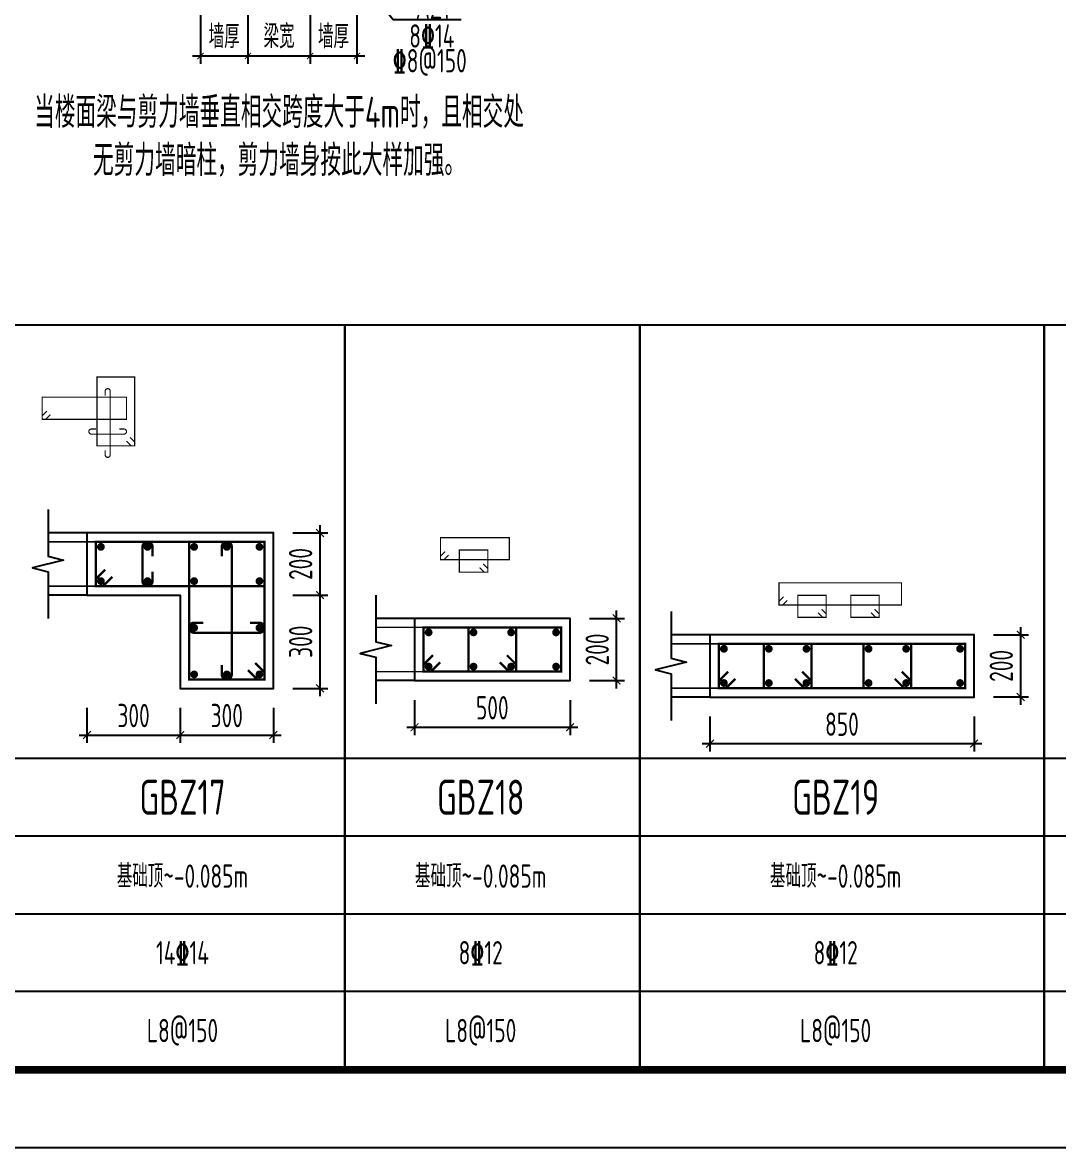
# Model space of a CAD drawing. Extents: x -461650 to 361314, y 245336 to 769729.
# Drawn here: x -84808 to -71475, y 676683 to 691156 of the extents above; entities that cross this region are included whole.
import ezdxf
from ezdxf.enums import TextEntityAlignment as Align

# ---------------------------------------------------------------- set-up
doc = ezdxf.new("R2010")
doc.units = 0
doc.header["$LTSCALE"] = 1000
doc.linetypes.add('DASHED', pattern=[0.75, 0.5, -0.25])
doc.linetypes.add('H3普通虚线', pattern=[4.2, 3, -1.2])
doc.layers.get('0').update_dxf_attribs({"linetype": 'CONTINUOUS'})
doc.layers.get('DEFPOINTS').update_dxf_attribs({"linetype": 'CONTINUOUS'})
for name, color, linetype in [('-TK', 7, 'CONTINUOUS'), ('COLU_DE_DIM', 3, 'CONTINUOUS'), ('COLU_DE_TH', 7, 'CONTINUOUS'), ('DIM', 2, 'CONTINUOUS'), ('LINK', 6, 'CONTINUOUS'), ('LINK-INDEX', 6, 'CONTINUOUS'), ('REIN', 6, 'CONTINUOUS'), ('S-BEAM-XRBAR', 20, 'CONTINUOUS'), ('S-DETL-LINE2', 2, 'H3普通虚线'), ('S-SLAB-DIM', 151, 'CONTINUOUS'), ('S-X详图钢筋', 6, 'CONTINUOUS'), ('TAB', 7, 'CONTINUOUS'), ('TAB_TEXT', 7, 'CONTINUOUS'), ('TEXT', 2, 'CONTINUOUS'), ('THIN', 7, 'CONTINUOUS')]:
    doc.layers.add(name, color=color, linetype=linetype)
doc.styles.add('TSSD_DIMENSION', font='Tssdeng.shx', dxfattribs={"width": 0.7, "bigfont": 'tssdchn.shx'})
doc.styles.add('TSSD_Norm', font='Tssdeng.shx', dxfattribs={"bigfont": 'tssdchn.shx'})
doc.styles.add('TSSD_REIN', font='tssdeng.shx', dxfattribs={"width": 0.7, "height": 300, "bigfont": 'tssdchn.shx'})
doc.dimstyles.new('TSSD_100_100$0', dxfattribs={"dimtxt": 300, "dimasz": 80, "dimexe": 100, "dimexo": 250, "dimgap": 100, "dimtad": 1, "dimdec": 0, "dimzin": 0, "dimdsep": 46, "dimtxsty": 'TSSD_DIMENSION', "dimblk": 'ARCHTICK', "dimcen": 0, "dimdle": 100, "dimclrd": 3, "dimclre": 3, "dimclrt": 7, "dimadec": 0, "dimazin": 0, "dimtfac": 1, "dimtdec": 0, "dimtix": 1, "dimtmove": 2, "dimatfit": 3, "dimldrblk": 'ARCHTICK', "dimfxl": 0, "dimtolj": 1, "dimtzin": 0, "dimarcsym": 0})
doc.dimstyles.new('TSSD_25_100', dxfattribs={"dimtxt": 300, "dimasz": 100, "dimexe": 100, "dimexo": 250, "dimgap": 100, "dimtad": 1, "dimdec": 0, "dimlfac": 0.25, "dimzin": 0, "dimdsep": 46, "dimtxsty": 'TSSD_DIMENSION', "dimblk": 'ARCHTICK', "dimcen": 0, "dimdle": 100, "dimclrt": 7, "dimadec": 0, "dimazin": 0, "dimtfac": 1, "dimtdec": 0, "dimtix": 1, "dimtmove": 2, "dimatfit": 3, "dimldrblk": 'ARCHTICK', "dimfxl": 0, "dimtolj": 1, "dimtzin": 0, "dimarcsym": 0})

# ---------------------------------------------------------------- blocks, each defined once
blk = doc.blocks.new('A1')
blk.add_lwpolyline([(0, 59400), (0, 0), (84100, 0), (84100, 59400)], close=True)
at = {"const_width": 100}
blk.add_lwpolyline([(2500, 58400), (2500, 1000), (83100, 1000), (83100, 58400)], close=True, dxfattribs=at)
blk = doc.blocks.new('_ArchTick')
at = {"color": 0, "linetype": 'ByBlock', "const_width": 0.15}
blk.add_lwpolyline([(-0.5, -0.5), (0.5, 0.5)], dxfattribs=at)
blk = doc.blocks.new('*D1957')
at = {"layer": 'COLU_DE_DIM', "color": 0, "lineweight": -2}
for p, q in [((-83979, 682340), (-83979, 681890)), ((-82779, 682340), (-82779, 681890)), ((-84079, 681990), (-82679, 681990))]:
    blk.add_line(p, q, dxfattribs=at)
at = {"layer": 'DEFPOINTS', "color": 0}
for p in [(-83979, 682590), (-82779, 682590), (-82779, 681990)]:
    blk.add_point(p, dxfattribs=at)
at = {"layer": 'COLU_DE_DIM', "color": 0, "lineweight": -2, "xscale": 100, "yscale": 100, "zscale": 100, "rotation": 180}
blk.add_blockref('_ArchTick', (-83979, 681990), dxfattribs=at)
at = {"layer": 'COLU_DE_DIM', "color": 0, "lineweight": -2, "xscale": 100, "yscale": 100, "zscale": 100}
blk.add_blockref('_ArchTick', (-82779, 681990), dxfattribs=at)
at = {"layer": 'COLU_DE_DIM', "color": 7, "insert": (-83379, 682240), "char_height": 300, "attachment_point": 5, "style": 'TSSD_DIMENSION'}
blk.add_mtext('\\A1;300', dxfattribs=at)
blk = doc.blocks.new('*D1958')
at = {"layer": 'COLU_DE_DIM', "color": 0, "lineweight": -2}
for p, q in [((-82779, 682340), (-82779, 681890)), ((-81579, 682340), (-81579, 681890)), ((-82879, 681990), (-81479, 681990))]:
    blk.add_line(p, q, dxfattribs=at)
at = {"layer": 'DEFPOINTS', "color": 0}
for p in [(-82779, 682590), (-81579, 682590), (-81579, 681990)]:
    blk.add_point(p, dxfattribs=at)
at = {"layer": 'COLU_DE_DIM', "color": 0, "lineweight": -2, "xscale": 100, "yscale": 100, "zscale": 100, "rotation": 180}
blk.add_blockref('_ArchTick', (-82779, 681990), dxfattribs=at)
at = {"layer": 'COLU_DE_DIM', "color": 0, "lineweight": -2, "xscale": 100, "yscale": 100, "zscale": 100}
blk.add_blockref('_ArchTick', (-81579, 681990), dxfattribs=at)
at = {"layer": 'COLU_DE_DIM', "color": 7, "insert": (-82179, 682240), "char_height": 300, "attachment_point": 5, "style": 'TSSD_DIMENSION'}
blk.add_mtext('\\A1;300', dxfattribs=at)
blk = doc.blocks.new('*D1959')
at = {"layer": 'COLU_DE_DIM', "color": 0, "lineweight": -2}
for p, q in [((-80979, 682490), (-80979, 683890)), ((-81329, 683790), (-80879, 683790)), ((-81329, 682590), (-80879, 682590))]:
    blk.add_line(p, q, dxfattribs=at)
at = {"layer": 'DEFPOINTS', "color": 0}
for p in [(-81579, 683790), (-80979, 683790), (-81579, 682590)]:
    blk.add_point(p, dxfattribs=at)
at = {"layer": 'COLU_DE_DIM', "color": 0, "lineweight": -2, "xscale": 100, "yscale": 100, "zscale": 100}
for p, rotation in [((-80979, 683790), 90), ((-80979, 682590), 270)]:
    blk.add_blockref('_ArchTick', p, dxfattribs=dict(at, rotation=rotation))
at = {"layer": 'COLU_DE_DIM', "color": 7, "insert": (-81229, 683190), "char_height": 300, "attachment_point": 5, "rotation": 90, "style": 'TSSD_DIMENSION'}
blk.add_mtext('\\A1;300', dxfattribs=at)
blk = doc.blocks.new('*D1960')
at = {"layer": 'COLU_DE_DIM', "color": 0, "lineweight": -2}
for p, q in [((-81329, 684590), (-80879, 684590)), ((-80979, 683690), (-80979, 684690)), ((-81329, 683790), (-80879, 683790))]:
    blk.add_line(p, q, dxfattribs=at)
at = {"layer": 'DEFPOINTS', "color": 0}
for p in [(-81579, 684590), (-80979, 684590), (-81579, 683790)]:
    blk.add_point(p, dxfattribs=at)
at = {"layer": 'COLU_DE_DIM', "color": 0, "lineweight": -2, "xscale": 100, "yscale": 100, "zscale": 100}
for p, rotation in [((-80979, 684590), 90), ((-80979, 683790), 270)]:
    blk.add_blockref('_ArchTick', p, dxfattribs=dict(at, rotation=rotation))
at = {"layer": 'COLU_DE_DIM', "color": 7, "insert": (-81229, 684190), "char_height": 300, "attachment_point": 5, "rotation": 90, "style": 'TSSD_DIMENSION'}
blk.add_mtext('\\A1;200', dxfattribs=at)
blk = doc.blocks.new('*D1758')
at = {"layer": 'COLU_DE_DIM', "color": 0, "lineweight": -2}
for p, q in [((-79762, 682440), (-79762, 681990)), ((-77762, 682440), (-77762, 681990)), ((-79862, 682090), (-77662, 682090))]:
    blk.add_line(p, q, dxfattribs=at)
at = {"layer": 'DEFPOINTS', "color": 0}
for p in [(-79762, 682690), (-77762, 682690), (-77762, 682090)]:
    blk.add_point(p, dxfattribs=at)
at = {"layer": 'COLU_DE_DIM', "color": 0, "lineweight": -2, "xscale": 100, "yscale": 100, "zscale": 100, "rotation": 180}
blk.add_blockref('_ArchTick', (-79762, 682090), dxfattribs=at)
at = {"layer": 'COLU_DE_DIM', "color": 0, "lineweight": -2, "xscale": 100, "yscale": 100, "zscale": 100}
blk.add_blockref('_ArchTick', (-77762, 682090), dxfattribs=at)
at = {"layer": 'COLU_DE_DIM', "color": 7, "insert": (-78762, 682340), "char_height": 300, "attachment_point": 5, "style": 'TSSD_DIMENSION'}
blk.add_mtext('\\A1;500', dxfattribs=at)
blk = doc.blocks.new('*D1759')
at = {"layer": 'COLU_DE_DIM', "color": 0, "lineweight": -2}
for p, q in [((-77162, 682590), (-77162, 683590)), ((-77512, 683490), (-77062, 683490)), ((-77512, 682690), (-77062, 682690))]:
    blk.add_line(p, q, dxfattribs=at)
at = {"layer": 'DEFPOINTS', "color": 0}
for p in [(-77762, 683490), (-77162, 683490), (-77762, 682690)]:
    blk.add_point(p, dxfattribs=at)
at = {"layer": 'COLU_DE_DIM', "color": 0, "lineweight": -2, "xscale": 100, "yscale": 100, "zscale": 100}
for p, rotation in [((-77162, 683490), 90), ((-77162, 682690), 270)]:
    blk.add_blockref('_ArchTick', p, dxfattribs=dict(at, rotation=rotation))
at = {"layer": 'COLU_DE_DIM', "color": 7, "insert": (-77412, 683090), "char_height": 300, "attachment_point": 5, "rotation": 90, "style": 'TSSD_DIMENSION'}
blk.add_mtext('\\A1;200', dxfattribs=at)
blk = doc.blocks.new('*D22')
at = {"layer": 'DEFPOINTS', "color": 0}
for p in [(870131, 774354), (870743, 774354), (870743, 773305)]:
    blk.add_point(p, dxfattribs=at)
at = {"layer": 'S-SLAB-DIM', "color": 3, "lineweight": -2}
for p, q in [((870131, 774104), (870131, 773205)), ((870743, 774104), (870743, 773205)), ((870031, 773305), (870843, 773305))]:
    blk.add_line(p, q, dxfattribs=at)
at = {"layer": 'S-SLAB-DIM', "color": 3, "lineweight": -2, "xscale": 80, "yscale": 80, "zscale": 80, "rotation": 180}
blk.add_blockref('_ArchTick', (870131, 773305), dxfattribs=at)
at = {"layer": 'S-SLAB-DIM', "color": 3, "lineweight": -2, "xscale": 80, "yscale": 80, "zscale": 80}
blk.add_blockref('_ArchTick', (870743, 773305), dxfattribs=at)
at = {"layer": 'S-SLAB-DIM', "color": 7, "insert": (870437, 773555), "char_height": 300, "attachment_point": 5, "style": 'TSSD_DIMENSION'}
blk.add_mtext('\\A1;墙厚', dxfattribs=at)
blk = doc.blocks.new('*D23')
at = {"layer": 'DEFPOINTS', "color": 0}
for p in [(870743, 774354), (871543, 774354), (871543, 773305)]:
    blk.add_point(p, dxfattribs=at)
at = {"layer": 'S-SLAB-DIM', "color": 3, "lineweight": -2}
for p, q in [((870743, 774104), (870743, 773205)), ((871543, 774104), (871543, 773205)), ((870643, 773305), (871643, 773305))]:
    blk.add_line(p, q, dxfattribs=at)
at = {"layer": 'S-SLAB-DIM', "color": 3, "lineweight": -2, "xscale": 80, "yscale": 80, "zscale": 80, "rotation": 180}
blk.add_blockref('_ArchTick', (870743, 773305), dxfattribs=at)
at = {"layer": 'S-SLAB-DIM', "color": 3, "lineweight": -2, "xscale": 80, "yscale": 80, "zscale": 80}
blk.add_blockref('_ArchTick', (871543, 773305), dxfattribs=at)
at = {"layer": 'S-SLAB-DIM', "color": 7, "insert": (871143, 773555), "char_height": 300, "attachment_point": 5, "style": 'TSSD_DIMENSION'}
blk.add_mtext('\\A1;梁宽', dxfattribs=at)
blk = doc.blocks.new('*D24')
at = {"layer": 'DEFPOINTS', "color": 0}
for p in [(871543, 774354), (872145, 774354), (872145, 773305)]:
    blk.add_point(p, dxfattribs=at)
at = {"layer": 'S-SLAB-DIM', "color": 3, "lineweight": -2}
for p, q in [((871543, 774104), (871543, 773205)), ((872145, 774104), (872145, 773205)), ((871443, 773305), (872245, 773305))]:
    blk.add_line(p, q, dxfattribs=at)
at = {"layer": 'S-SLAB-DIM', "color": 3, "lineweight": -2, "xscale": 80, "yscale": 80, "zscale": 80, "rotation": 180}
blk.add_blockref('_ArchTick', (871543, 773305), dxfattribs=at)
at = {"layer": 'S-SLAB-DIM', "color": 3, "lineweight": -2, "xscale": 80, "yscale": 80, "zscale": 80}
blk.add_blockref('_ArchTick', (872145, 773305), dxfattribs=at)
at = {"layer": 'S-SLAB-DIM', "color": 7, "insert": (871844, 773555), "char_height": 300, "attachment_point": 5, "style": 'TSSD_DIMENSION'}
blk.add_mtext('\\A1;墙厚', dxfattribs=at)
blk = doc.blocks.new('*D1703')
at = {"layer": 'COLU_DE_DIM', "color": 0, "lineweight": -2}
for p, q in [((-75962, 682229), (-75962, 681779)), ((-72562, 682229), (-72562, 681779)), ((-76062, 681879), (-72462, 681879))]:
    blk.add_line(p, q, dxfattribs=at)
at = {"layer": 'DEFPOINTS', "color": 0}
for p in [(-75962, 682479), (-72562, 682479), (-72562, 681879)]:
    blk.add_point(p, dxfattribs=at)
at = {"layer": 'COLU_DE_DIM', "color": 0, "lineweight": -2, "xscale": 100, "yscale": 100, "zscale": 100, "rotation": 180}
blk.add_blockref('_ArchTick', (-75962, 681879), dxfattribs=at)
at = {"layer": 'COLU_DE_DIM', "color": 0, "lineweight": -2, "xscale": 100, "yscale": 100, "zscale": 100}
blk.add_blockref('_ArchTick', (-72562, 681879), dxfattribs=at)
at = {"layer": 'COLU_DE_DIM', "color": 7, "insert": (-74262, 682129), "char_height": 300, "attachment_point": 5, "style": 'TSSD_DIMENSION'}
blk.add_mtext('\\A1;850', dxfattribs=at)
blk = doc.blocks.new('*D1704')
at = {"layer": 'COLU_DE_DIM', "color": 0, "lineweight": -2}
for p, q in [((-72312, 683279), (-71862, 683279)), ((-71962, 682379), (-71962, 683379)), ((-72312, 682479), (-71862, 682479))]:
    blk.add_line(p, q, dxfattribs=at)
at = {"layer": 'DEFPOINTS', "color": 0}
for p in [(-72562, 683279), (-71962, 683279), (-72562, 682479)]:
    blk.add_point(p, dxfattribs=at)
at = {"layer": 'COLU_DE_DIM', "color": 0, "lineweight": -2, "xscale": 100, "yscale": 100, "zscale": 100}
for p, rotation in [((-71962, 683279), 90), ((-71962, 682479), 270)]:
    blk.add_blockref('_ArchTick', p, dxfattribs=dict(at, rotation=rotation))
at = {"layer": 'COLU_DE_DIM', "color": 7, "insert": (-72212, 682879), "char_height": 300, "attachment_point": 5, "rotation": 90, "style": 'TSSD_DIMENSION'}
blk.add_mtext('\\A1;200', dxfattribs=at)
blk = doc.blocks.new('20210311.03310910')
at = {"layer": 'COLU_DE_TH'}
blk.add_lwpolyline([(2298.1, 2648.3), (4312.5, 2648.3), (4312.5, 3448.3), (2298.1, 3448.3)], close=True, dxfattribs=at)
at = {"layer": 'DIM'}
for p, q in [((1931.8, 3448.3), (1128.2, 3448.3)), ((1378.2, 2648.3), (1378.2, 3448.3)), ((1931.8, 2648.3), (1128.2, 2648.3))]:
    blk.add_line(p, q, dxfattribs=at)
at = {"layer": 'S-DETL-LINE2'}
blk.add_lwpolyline([(2630.6, 5381.3), (3180.6, 5381.3), (3250.6, 5601.3), (3370.6, 5161.3), (3440.6, 5381.3), (3990.6, 5381.3)], dxfattribs=at)
at = {"layer": 'S-X详图钢筋', "const_width": 30}
blk.add_lwpolyline([(2363.1, 3383.3), (2363.1, 2713.3), (4247.5, 2713.3), (4247.5, 3383.3)], close=True, dxfattribs=at)
at = {"layer": 'S-X详图钢筋', "const_width": 50}
for points in [[(2453.1, 3318.3, 1), (2403.1, 3318.3, 1)], [(3020.1, 3318.3, 1), (3070.1, 3318.3, 1)], [(3547.7, 3318.3, 1), (3597.7, 3318.3, 1)], [(4207.5, 3318.3, 1), (4157.5, 3318.3, 1)], [(2453.1, 2778.3, 1), (2403.1, 2778.3, 1)], [(3020.1, 2778.3, 1), (3070.1, 2778.3, 1)], [(3547.7, 2778.3, 1), (3597.7, 2778.3, 1)], [(4207.5, 2778.3, 1), (4157.5, 2778.3, 1)]]:
    blk.add_lwpolyline(points, format="xyb", close=True, dxfattribs=at)
at = {"layer": 'S-X详图钢筋', "const_width": 30}
for points in [[(3441.9, 3279.4), (3545.9, 3383.3), (3637.7, 3383.3), (3637.7, 2713.3), (2980.1, 2713.3), (2980.1, 3383.3), (3637.7, 3383.3), (3637.7, 3291.5), (3533.8, 3187.5)], [(4155.5, 3383.3), (4035.6, 3263.4)], [(4127.5, 3171.4), (4247.5, 3291.4)]]:
    blk.add_lwpolyline(points, dxfattribs=at)
at = {"layer": 'THIN', "linetype": 'DASHED', "ltscale": 0.5}
for p, q in [((2910.6, 3448.3), (2910.6, 5381.3)), ((3710.6, 3448.3), (3710.6, 5381.3))]:
    blk.add_line(p, q, dxfattribs=at)
at = {"layer": 'THIN'}
for p, q in [((3303.2, 4617.9), (4923.1, 4617.9)), ((2210.6, 3098.3), (1810.6, 2998.3)), ((1810.6, 2998.3), (2010.6, 2948.3))]:
    blk.add_line(p, q, dxfattribs=at)
for points in [[(2010.6, 3748.3), (2010.6, 3148.3), (2210.6, 3098.3)], [(4610.6, 3748.3), (4610.6, 3148.3), (4810.6, 3098.3), (4410.6, 2998.3), (4610.6, 2948.3), (4610.6, 2488.1)], [(2298.1, 3448.3), (2010.6, 3448.3)], [(4312.5, 3448.3), (4610.6, 3448.3)], [(2010.6, 2948.3), (2010.6, 2348.3)], [(2298.1, 2648.3), (2010.6, 2648.3)], [(4312.5, 2648.3), (4610.6, 2648.3)], [(4312.5, 2648.3), (4778.3, 2068.7), (5653.4, 2068.7)]]:
    blk.add_lwpolyline(points, dxfattribs=at)
for start, end in [(0, 180), (180, 0)]:
    blk.add_arc((3303.2, 4617.9), 25, start, end, dxfattribs=at)
at = {"layer": 'DIM', "xscale": 100, "yscale": 100, "zscale": 100}
for p, rotation in [((1378.2, 3448.3), 90), ((1378.2, 2648.3), 270)]:
    blk.add_blockref('_ArchTick', p, dxfattribs=dict(at, rotation=rotation))
at = {"layer": 'DIM', "color": 7, "insert": (1168.2, 3048.3), "char_height": 300, "attachment_point": 5, "rotation": 90, "style": 'TSSD_DIMENSION'}
blk.add_mtext('\\A1;墙厚', dxfattribs=at)
at = {"layer": 'TEXT', "color": 0, "style": 'TSSD_Norm', "width": 0.7}
for s, p in [('当楼面梁与剪力墙垂直相交跨度大于4m时，且相交处', (3310.6, 675.2)), ('无剪力墙暗柱，剪力墙身按此大样加强。', (3310.6, 56.7))]:
    blk.add_text(s, height=400, dxfattribs=at).set_placement(p, align=Align.CENTER)
at = {"layer": 'THIN', "style": 'TSSD_REIN', "width": 0.7}
for s, p in [('楼面梁', (4469.7, 4775.8)), ('AZ1', (5290.4, 2226.5)), ('8\x8414', (5276.4, 1857.1)), ('\x848@150', (5249.7, 1538.3))]:
    blk.add_text(s, height=300, dxfattribs=at).set_placement(p, align=Align.MIDDLE_CENTER)
at = {"layer": 'S-SLAB-DIM'}
for base, p1, p2, text, picture, middle in [((2910.6, 1599.5), (2298.1, 2648.3), (2910.6, 2648.3), '墙厚', '*D22', (2604.4, 1849.5)), ((3710.6, 1599.5), (2910.6, 2648.3), (3710.6, 2648.3), '梁宽', '*D23', (3310.6, 1849.5)), ((4312.5, 1599.5), (3710.6, 2648.3), (4312.5, 2648.3), '墙厚', '*D24', (4011.6, 1849.5))]:
    dim = blk.add_linear_dim(base=base, p1=p1, p2=p2, text=text, dimstyle='TSSD_100_100$0', dxfattribs=at)
    dim.commit()
    dim.dimension.update_dxf_attribs({"geometry": picture, "text_midpoint": middle, "insert": (-867832.6, -771705.5)})

msp = doc.modelspace()

# ---------------------------------------------------------------- linework, layer by layer
at = {"layer": 'COLU_DE_TH'}
for points in [[(-83979.34, 684589.91), (-83979.34, 683789.91), (-82779.34, 683789.91), (-82779.34, 682589.91), (-81579.35, 682589.91), (-81579.35, 684589.91), (-83979.34, 684589.91)], [(-79761.5, 683489.91), (-79761.5, 682689.91), (-77761.5, 682689.91), (-77761.5, 683489.91), (-79761.5, 683489.91)], [(-75961.5, 683278.64), (-75961.5, 682478.64), (-72561.5, 682478.64), (-72561.5, 683278.64), (-75961.5, 683278.64)]]:
    msp.add_lwpolyline(points, close=True, dxfattribs=at)
at = {"layer": 'LINK', "const_width": 30}
for points in [[(-83652.41, 684024.91), (-83772.41, 683904.91), (-83864.34, 683904.91), (-83864.34, 684474.91), (-81694.35, 684474.91), (-81694.35, 683904.91), (-83864.34, 683904.91), (-83864.34, 683996.83), (-83744.34, 684116.83)], [(-81814.35, 682916.83), (-81694.35, 682796.83), (-81694.35, 682704.91), (-82664.34, 682704.91), (-82664.34, 684474.91), (-81694.35, 684474.91), (-81694.35, 682704.91), (-81786.27, 682704.91), (-81906.27, 682824.91)], [(-79434.58, 682924.91), (-79554.58, 682804.91), (-79646.5, 682804.91), (-79646.5, 683374.91), (-77876.5, 683374.91), (-77876.5, 682804.91), (-79646.5, 682804.91), (-79646.5, 682896.83), (-79526.5, 683016.83)], [(-78574.93, 683016.83), (-78454.93, 682896.83), (-78454.93, 682804.91), (-79068.42, 682804.91), (-79068.42, 683374.91), (-78454.93, 683374.91), (-78454.93, 682804.91), (-78546.85, 682804.91), (-78666.85, 682924.91)], [(-75634.58, 682713.64), (-75754.58, 682593.64), (-75846.5, 682593.64), (-75846.5, 683163.64), (-72676.5, 683163.64), (-72676.5, 682593.64), (-75846.5, 682593.64), (-75846.5, 682685.57), (-75726.5, 682805.57)], [(-74774.93, 682805.57), (-74654.93, 682685.57), (-74654.93, 682593.64), (-75268.42, 682593.64), (-75268.42, 683163.64), (-74654.93, 683163.64), (-74654.93, 682593.64), (-74746.85, 682593.64), (-74866.85, 682713.64)], [(-73491.06, 682805.57), (-73371.06, 682685.57), (-73371.06, 682593.64), (-73984.55, 682593.64), (-73984.55, 683163.64), (-73371.06, 683163.64), (-73371.06, 682593.64), (-73462.98, 682593.64), (-73582.98, 682713.64)]]:
    msp.add_lwpolyline(points, dxfattribs=at)
for points in [[(-83134.34, 684289.91), (-83134.34, 684409.91, 1), (-83264.34, 684409.91), (-83264.34, 683969.91, 1), (-83134.34, 683969.91), (-83134.34, 684089.91)], [(-82244.34, 682889.91), (-82244.34, 682769.91, 1), (-82114.34, 682769.91), (-82114.34, 684409.91, 1), (-82244.34, 684409.91), (-82244.34, 684289.91)], [(-82479.34, 683434.91), (-82599.34, 683434.91, 1), (-82599.34, 683304.91), (-81759.35, 683304.91, 1), (-81759.35, 683434.91), (-81879.35, 683434.91)]]:
    msp.add_lwpolyline(points, format="xyb", dxfattribs=at)
at = {"layer": 'LINK-INDEX', "const_width": 15}
for points in [[(-83424.22, 685816.91), (-83364.22, 685756.91), (-83364.22, 685710.95), (-83849.22, 685710.95), (-83849.22, 686595.95), (-83364.22, 686595.95), (-83364.22, 685710.95), (-83410.18, 685710.95), (-83470.18, 685770.95)], [(-84448.25, 686110.95), (-84508.25, 686050.95), (-84554.21, 686050.95), (-84554.21, 686335.95), (-83469.22, 686335.95), (-83469.22, 686050.95), (-84554.21, 686050.95), (-84554.21, 686096.91), (-84494.21, 686156.91)], [(-79323.04, 684304.61), (-79383.04, 684244.61), (-79429, 684244.61), (-79429, 684529.61), (-78544, 684529.61), (-78544, 684244.61), (-79429, 684244.61), (-79429, 684290.57), (-79369, 684350.57)], [(-78880.49, 684190.94), (-78820.49, 684130.94), (-78820.49, 684084.98), (-79185.49, 684084.98), (-79185.49, 684369.98), (-78820.49, 684369.98), (-78820.49, 684084.98), (-78866.45, 684084.98), (-78926.45, 684144.98)], [(-74967.18, 683722.38), (-75027.18, 683662.38), (-75073.14, 683662.38), (-75073.14, 683947.38), (-73496.43, 683947.38), (-73496.43, 683662.38), (-75073.14, 683662.38), (-75073.14, 683708.35), (-75013.14, 683768.35)], [(-74524.63, 683608.71), (-74464.63, 683548.71), (-74464.63, 683502.75), (-74829.63, 683502.75), (-74829.63, 683787.75), (-74464.63, 683787.75), (-74464.63, 683502.75), (-74510.59, 683502.75), (-74570.59, 683562.75)], [(-73842.8, 683608.71), (-73782.8, 683548.71), (-73782.8, 683502.75), (-74147.8, 683502.75), (-74147.8, 683787.75), (-73782.8, 683787.75), (-73782.8, 683502.75), (-73828.76, 683502.75), (-73888.76, 683562.75)]]:
    msp.add_lwpolyline(points, dxfattribs=at)
for points in [[(-83744.22, 685653.45), (-83744.22, 685593.45, 1), (-83679.22, 685593.45), (-83679.22, 686413.45, 1), (-83744.22, 686413.45), (-83744.22, 686353.45)], [(-83861.71, 685925.95), (-83921.71, 685925.95, 1), (-83921.71, 685860.95), (-83501.72, 685860.95, 1), (-83501.72, 685925.95), (-83561.72, 685925.95)]]:
    msp.add_lwpolyline(points, format="xyb", dxfattribs=at)
at = {"layer": 'LINK-INDEX', "color": 1, "const_width": 20}
for points in [[(-83764.34, 684474.91), (-84479.34, 684474.91)], [(-83764.34, 683904.91), (-84479.34, 683904.91)], [(-79546.5, 683374.91), (-80261.5, 683374.91)], [(-75746.5, 683163.64), (-76461.5, 683163.64)], [(-79546.5, 682804.91), (-80261.5, 682804.91)], [(-75746.5, 682593.64), (-76461.5, 682593.64)]]:
    msp.add_lwpolyline(points, dxfattribs=at)
at = {"layer": 'REIN', "const_width": 50}
for points in [[(-83824.34, 684409.91, 1), (-83774.34, 684409.91, 1), (-83824.34, 684409.91)], [(-83224.34, 684409.91, 1), (-83174.34, 684409.91, 1), (-83224.34, 684409.91)], [(-82624.34, 684409.91, 1), (-82574.34, 684409.91, 1), (-82624.34, 684409.91)], [(-82204.34, 684409.91, 1), (-82154.34, 684409.91, 1), (-82204.34, 684409.91)], [(-81784.35, 684409.91, 1), (-81734.35, 684409.91, 1), (-81784.35, 684409.91)], [(-83824.34, 683969.91, 1), (-83774.34, 683969.91, 1), (-83824.34, 683969.91)], [(-83224.34, 683969.91, 1), (-83174.34, 683969.91, 1), (-83224.34, 683969.91)], [(-82624.34, 683969.91, 1), (-82574.34, 683969.91, 1), (-82624.34, 683969.91)], [(-81784.35, 683969.91, 1), (-81734.35, 683969.91, 1), (-81784.35, 683969.91)], [(-82624.34, 683369.91, 1), (-82574.34, 683369.91, 1), (-82624.34, 683369.91)], [(-81784.35, 683369.91, 1), (-81734.35, 683369.91, 1), (-81784.35, 683369.91)], [(-79606.5, 683309.91, 1), (-79556.5, 683309.91, 1), (-79606.5, 683309.91)], [(-79028.42, 683309.91, 1), (-78978.42, 683309.91, 1), (-79028.42, 683309.91)], [(-78544.93, 683309.91, 1), (-78494.93, 683309.91, 1), (-78544.93, 683309.91)], [(-77966.5, 683309.91, 1), (-77916.5, 683309.91, 1), (-77966.5, 683309.91)], [(-75806.5, 683098.64, 1), (-75756.5, 683098.64, 1), (-75806.5, 683098.64)], [(-75228.42, 683098.64, 1), (-75178.42, 683098.64, 1), (-75228.42, 683098.64)], [(-74744.93, 683098.64, 1), (-74694.93, 683098.64, 1), (-74744.93, 683098.64)], [(-73944.55, 683098.64, 1), (-73894.55, 683098.64, 1), (-73944.55, 683098.64)], [(-73461.06, 683098.64, 1), (-73411.06, 683098.64, 1), (-73461.06, 683098.64)], [(-72766.5, 683098.64, 1), (-72716.5, 683098.64, 1), (-72766.5, 683098.64)], [(-82624.34, 682769.91, 1), (-82574.34, 682769.91, 1), (-82624.34, 682769.91)], [(-82204.34, 682769.91, 1), (-82154.34, 682769.91, 1), (-82204.34, 682769.91)], [(-81784.35, 682769.91, 1), (-81734.35, 682769.91, 1), (-81784.35, 682769.91)], [(-79606.5, 682869.91, 1), (-79556.5, 682869.91, 1), (-79606.5, 682869.91)], [(-79028.42, 682869.91, 1), (-78978.42, 682869.91, 1), (-79028.42, 682869.91)], [(-78544.93, 682869.91, 1), (-78494.93, 682869.91, 1), (-78544.93, 682869.91)], [(-77966.5, 682869.91, 1), (-77916.5, 682869.91, 1), (-77966.5, 682869.91)], [(-75806.5, 682658.64, 1), (-75756.5, 682658.64, 1), (-75806.5, 682658.64)], [(-75228.42, 682658.64, 1), (-75178.42, 682658.64, 1), (-75228.42, 682658.64)], [(-74744.93, 682658.64, 1), (-74694.93, 682658.64, 1), (-74744.93, 682658.64)], [(-73944.55, 682658.64, 1), (-73894.55, 682658.64, 1), (-73944.55, 682658.64)], [(-73461.06, 682658.64, 1), (-73411.06, 682658.64, 1), (-73461.06, 682658.64)], [(-72766.5, 682658.64, 1), (-72716.5, 682658.64, 1), (-72766.5, 682658.64)]]:
    msp.add_lwpolyline(points, format="xyb", close=True, dxfattribs=at)
at = {"layer": 'TAB'}
for points in [[(-84937.5, 687267.83), (-80661.5, 687267.83), (-80661.5, 677689.91), (-84937.5, 677689.91), (-84937.5, 687267.83), (-84937.5, 681689.91), (-80661.5, 681689.91), (-80661.5, 680689.91), (-84937.5, 680689.91), (-84937.5, 679689.91), (-80661.5, 679689.91), (-80661.5, 678689.91), (-84937.5, 678689.91)], [(-80661.5, 687267.83), (-76861.5, 687267.83), (-76861.5, 677689.91), (-80661.5, 677689.91), (-80661.5, 687267.83), (-80661.5, 681689.91), (-76861.5, 681689.91), (-76861.5, 680689.91), (-80661.5, 680689.91), (-80661.5, 679689.91), (-76861.5, 679689.91), (-76861.5, 678689.91), (-80661.5, 678689.91)], [(-76861.5, 687267.83), (-71661.5, 687267.83), (-71661.5, 677689.91), (-76861.5, 677689.91), (-76861.5, 687267.83), (-76861.5, 681689.91), (-71661.5, 681689.91), (-71661.5, 680689.91), (-76861.5, 680689.91), (-76861.5, 679689.91), (-71661.5, 679689.91), (-71661.5, 678689.91), (-76861.5, 678689.91)], [(-71661.5, 687267.83), (-67450.3, 687267.83), (-67450.3, 677689.91), (-71661.5, 677689.91), (-71661.5, 687267.83), (-71661.5, 681689.91), (-67450.3, 681689.91), (-67450.3, 680689.91), (-71661.5, 680689.91), (-71661.5, 679689.91), (-67450.3, 679689.91), (-67450.3, 678689.91), (-71661.5, 678689.91)]]:
    msp.add_lwpolyline(points, dxfattribs=at)
at = {"layer": 'THIN'}
for p, q in [((-83979.34, 684589.91), (-84479.34, 684589.91)), ((-83979.34, 683789.91), (-84479.34, 683789.91)), ((-79761.5, 683489.91), (-80261.5, 683489.91)), ((-75961.5, 683278.64), (-76461.5, 683278.64)), ((-79761.5, 682689.91), (-80261.5, 682689.91)), ((-75961.5, 682478.64), (-76461.5, 682478.64))]:
    msp.add_line(p, q, dxfattribs=at)
for points in [[(-84479.34, 684889.91), (-84479.34, 684289.91), (-84279.34, 684239.91), (-84679.34, 684139.91), (-84479.34, 684089.91), (-84479.34, 683489.91)], [(-80261.5, 683789.91), (-80261.5, 683189.91), (-80061.5, 683139.91), (-80461.5, 683039.91), (-80261.5, 682989.91), (-80261.5, 682389.91)], [(-76461.5, 683578.64), (-76461.5, 682978.64), (-76261.5, 682928.64), (-76661.5, 682828.64), (-76461.5, 682778.64), (-76461.5, 682178.64)]]:
    msp.add_lwpolyline(points, dxfattribs=at)

# ---------------------------------------------------------------- block references
at = {"layer": '-TK'}
msp.add_blockref('A1', (-139511.89, 676683.4), dxfattribs=at)
at = {"layer": 'S-BEAM-XRBAR', "color": 0, "ltscale": 0.5}
msp.add_blockref('20210311.03310910', (-84816.81, 689125.88), dxfattribs=at)

# ---------------------------------------------------------------- texts
at = {"layer": 'TAB_TEXT', "color": 7, "style": 'TSSD_REIN', "width": 0.7}
for s, height, p in [('GBZ17', 450, (-82749.51, 681189.91)), ('GBZ18', 450, (-78911.5, 681189.91)), ('GBZ19', 450, (-74343.45, 681189.91)), ('基础顶~-0.085m', 300, (-82749.51, 680189.91)), ('基础顶~-0.085m', 300, (-78911.5, 680189.91)), ('基础顶~-0.085m', 300, (-74343.45, 680189.91)), ('L8@150', 300, (-82749.51, 678189.91)), ('L8@150', 300, (-78911.5, 678189.91)), ('L8@150', 300, (-74343.45, 678189.91))]:
    msp.add_text(s, height=height, dxfattribs=at).set_placement(p, align=Align.MIDDLE)
at = {"layer": 'TAB_TEXT', "color": 1, "style": 'TSSD_REIN', "width": 0.7}
for s, p in [('14%%13214', (-82749.51, 679189.91)), ('8%%13212', (-78911.5, 679189.91)), ('8%%13212', (-74343.45, 679189.91))]:
    msp.add_text(s, height=300, dxfattribs=at).set_placement(p, align=Align.MIDDLE)

# ---------------------------------------------------------------- dimensions: what is measured, and where the dimension line sits
at = {"layer": 'COLU_DE_DIM'}
for base, p1, p2, picture, middle in [((-80979.35, 684589.91), (-81579.35, 683789.91), (-81579.35, 684589.91), '*D1960', (-81229.35, 684189.91)), ((-80979.35, 683789.91), (-81579.35, 682589.91), (-81579.35, 683789.91), '*D1959', (-81229.35, 683189.91)), ((-77161.5, 683489.91), (-77761.5, 682689.91), (-77761.5, 683489.91), '*D1759', (-77411.5, 683089.91)), ((-71961.5, 683278.64), (-72561.5, 682478.64), (-72561.5, 683278.64), '*D1704', (-72211.5, 682878.64))]:
    dim = msp.add_linear_dim(base=base, p1=p1, p2=p2, angle=90, dimstyle='TSSD_25_100', dxfattribs=at)
    dim.commit()
    dim.dimension.update_dxf_attribs({"geometry": picture, "text_midpoint": middle})
for base, p1, p2, picture, middle in [((-77761.5, 682089.91), (-79761.5, 682689.91), (-77761.5, 682689.91), '*D1758', (-78761.5, 682339.91)), ((-82779.34, 681989.91), (-83979.34, 682589.91), (-82779.34, 682589.91), '*D1957', (-83379.34, 682239.91)), ((-81579.35, 681989.91), (-82779.34, 682589.91), (-81579.35, 682589.91), '*D1958', (-82179.34, 682239.91)), ((-72561.5, 681878.64), (-75961.5, 682478.64), (-72561.5, 682478.64), '*D1703', (-74261.5, 682128.64))]:
    dim = msp.add_linear_dim(base=base, p1=p1, p2=p2, dimstyle='TSSD_25_100', dxfattribs=at)
    dim.commit()
    dim.dimension.update_dxf_attribs({"geometry": picture, "text_midpoint": middle})

doc.saveas('drawing.dxf')
